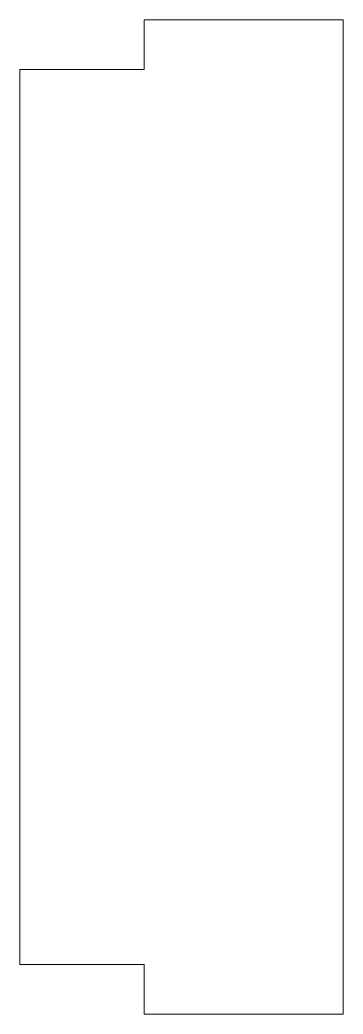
# Model space of a CAD drawing. Header units: inches. Extents: x 0.25 to 1.06, y -0.12 to 2.38.
import ezdxf

# ---------------------------------------------------------------- set-up
doc = ezdxf.new("R2010")
doc.units = ezdxf.units.IN
doc.header["$MEASUREMENT"] = 0

msp = doc.modelspace()

# ---------------------------------------------------------------- linework, layer by layer
at = {"color": 7, "linetype": 'Continuous', "lineweight": 15}
for p, q in [((1.0625, 2.375), (0.5625, 2.375)), ((0.5625, 2.375), (0.5625, 2.25)), ((1.0625, -0.125), (1.0625, 2.375)), ((0.25, 2.25), (0.5625, 2.25)), ((0.25, 0), (0.25, 2.25)), ((0.5625, 0), (0.25, 0)), ((0.5625, -0.125), (0.5625, 0)), ((1.0625, -0.125), (0.5625, -0.125))]:
    msp.add_line(p, q, dxfattribs=at)

doc.saveas('drawing.dxf')
